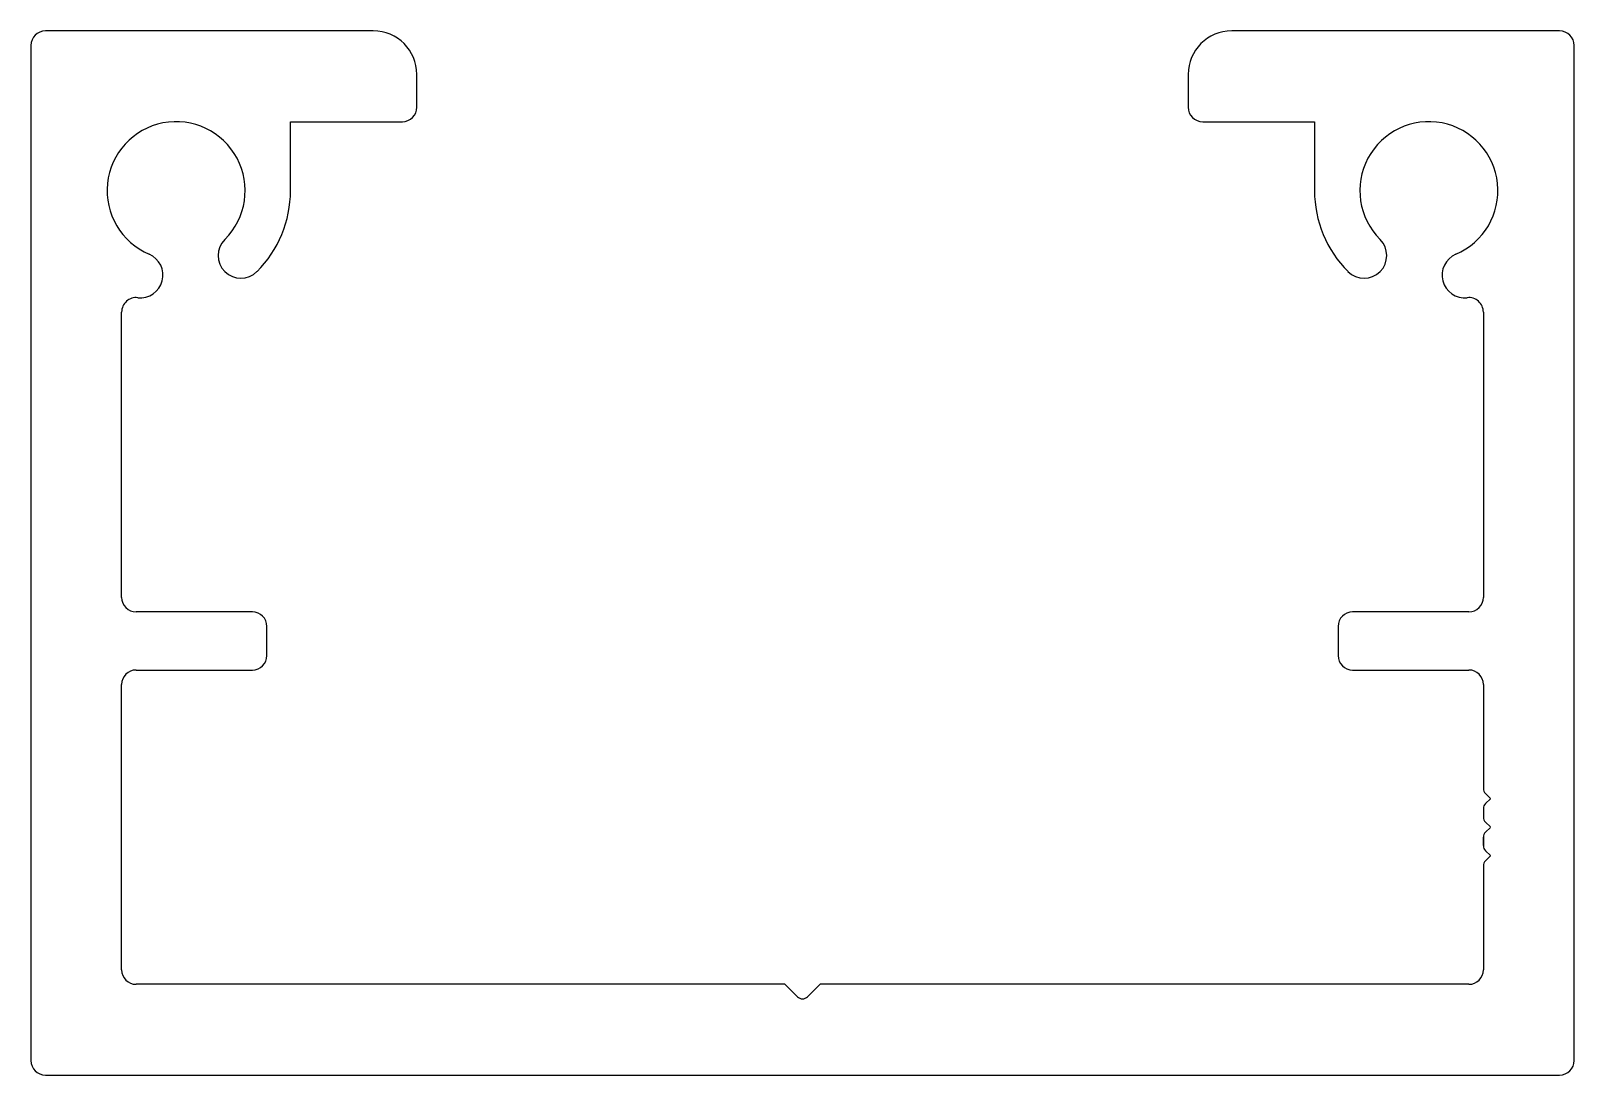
# Model space of a CAD drawing. Extents: x -27 to 27, y 0.3 to 36.8.
import ezdxf

# ---------------------------------------------------------------- set-up
doc = ezdxf.new("R2010")
doc.units = 0
doc.layers.get('0').update_dxf_attribs({"linetype": 'CONTINUOUS'})

msp = doc.modelspace()

# ---------------------------------------------------------------- linework, layer by layer
at = {"color": 7}
for p, q in [((-15.005, 36.808), (-26.473, 36.808)), ((26.486, 36.808), (15.018, 36.808)), ((-26.981, 36.3), (-26.981, 0.803)), ((26.994, 0.803), (26.994, 36.3)), ((-13.481, 34.141), (-13.481, 35.284)), ((13.494, 35.284), (13.494, 34.141)), ((-17.901, 31.22), (-17.901, 33.633)), ((-17.901, 33.633), (-13.989, 33.633)), ((14.002, 33.633), (17.913, 33.633)), ((17.913, 33.633), (17.913, 31.22)), ((-23.806, 17), (-23.806, 26.974)), ((23.819, 26.974), (23.819, 17)), ((-19.234, 16.492), (-23.298, 16.492)), ((23.311, 16.492), (19.247, 16.492)), ((-18.726, 14.968), (-18.726, 15.984)), ((18.739, 15.984), (18.739, 14.968)), ((-23.298, 14.46), (-19.234, 14.46)), ((19.247, 14.46), (23.311, 14.46)), ((-23.806, 3.978), (-23.806, 13.952)), ((23.819, 13.952), (23.819, 10.319)), ((23.892, 10.142), (24.063, 9.971)), ((24.063, 9.959), (23.892, 9.788)), ((23.819, 9.612), (23.819, 9.319)), ((23.892, 9.142), (24.063, 8.971)), ((24.063, 8.959), (23.892, 8.788)), ((23.819, 8.612), (23.819, 8.319)), ((23.819, 8.319), (23.819, 8.612)), ((23.819, 8.612), (23.819, 8.319)), ((23.819, 8.319), (23.819, 8.612)), ((23.819, 8.612), (23.819, 8.319)), ((23.892, 8.142), (24.063, 7.971)), ((23.819, 7.612), (23.819, 7.612)), ((23.819, 7.612), (23.819, 3.978)), ((24.063, 7.96), (23.892, 7.788)), ((-0.607, 3.47), (-23.298, 3.47)), ((-0.173, 3.037), (-0.607, 3.47)), ((0.619, 3.47), (0.186, 3.037)), ((23.311, 3.47), (0.619, 3.47)), ((-26.473, 0.295), (26.486, 0.295))]:
    msp.add_line(p, q, dxfattribs=at)
for centre, radius, start, end in [((-26.473, 36.3), 0.508, 90, 180), ((-15.005, 35.284), 1.524, 360, 90), ((15.018, 35.284), 1.524, 90, 180), ((26.486, 36.3), 0.508, 0, 90), ((-13.989, 34.141), 0.508, 270, 360), ((14.002, 34.141), 0.508, 180, 270), ((-21.901, 31.22), 2.413, 315, 247), ((21.914, 31.22), 2.413, 293, 225), ((-21.901, 31.22), 4.001, 315, 360), ((21.914, 31.22), 4, 180, 225), ((-19.634, 28.952), 0.794, 135, 315), ((19.646, 28.952), 0.794, 225, 45), ((-23.154, 28.268), 0.794, 263.6479, 67), ((23.167, 28.268), 0.794, 113, 276.3521), ((-23.298, 26.974), 0.508, 83.6479, 180), ((23.311, 26.974), 0.508, 360, 96.3521), ((-23.298, 17), 0.508, 180, 270), ((23.311, 17), 0.508, 270, 0), ((-19.234, 15.984), 0.508, 360, 90), ((19.247, 15.984), 0.508, 90, 180), ((-19.234, 14.968), 0.508, 270, 360), ((19.247, 14.968), 0.508, 180, 270), ((-23.298, 13.952), 0.508, 90, 180), ((23.311, 13.952), 0.508, 360, 90), ((24.069, 10.319), 0.25, 180, 225), ((24.069, 9.612), 0.25, 135, 180), ((24.057, 9.965), 0.008, 315, 45), ((24.069, 9.319), 0.25, 180, 225), ((24.069, 8.612), 0.25, 135, 180), ((24.057, 8.965), 0.008, 315, 45), ((24.069, 8.319), 0.25, 180, 225), ((24.069, 7.612), 0.25, 135, 180), ((24.057, 7.965), 0.008, 315, 45), ((-23.298, 3.978), 0.508, 180, 270), ((23.311, 3.978), 0.508, 270, 0), ((0.006, 3.216), 0.254, 225, 315), ((-26.473, 0.803), 0.508, 180, 270), ((26.486, 0.803), 0.508, 270, 360)]:
    msp.add_arc(centre, radius, start, end, dxfattribs=at)

doc.saveas('drawing.dxf')
